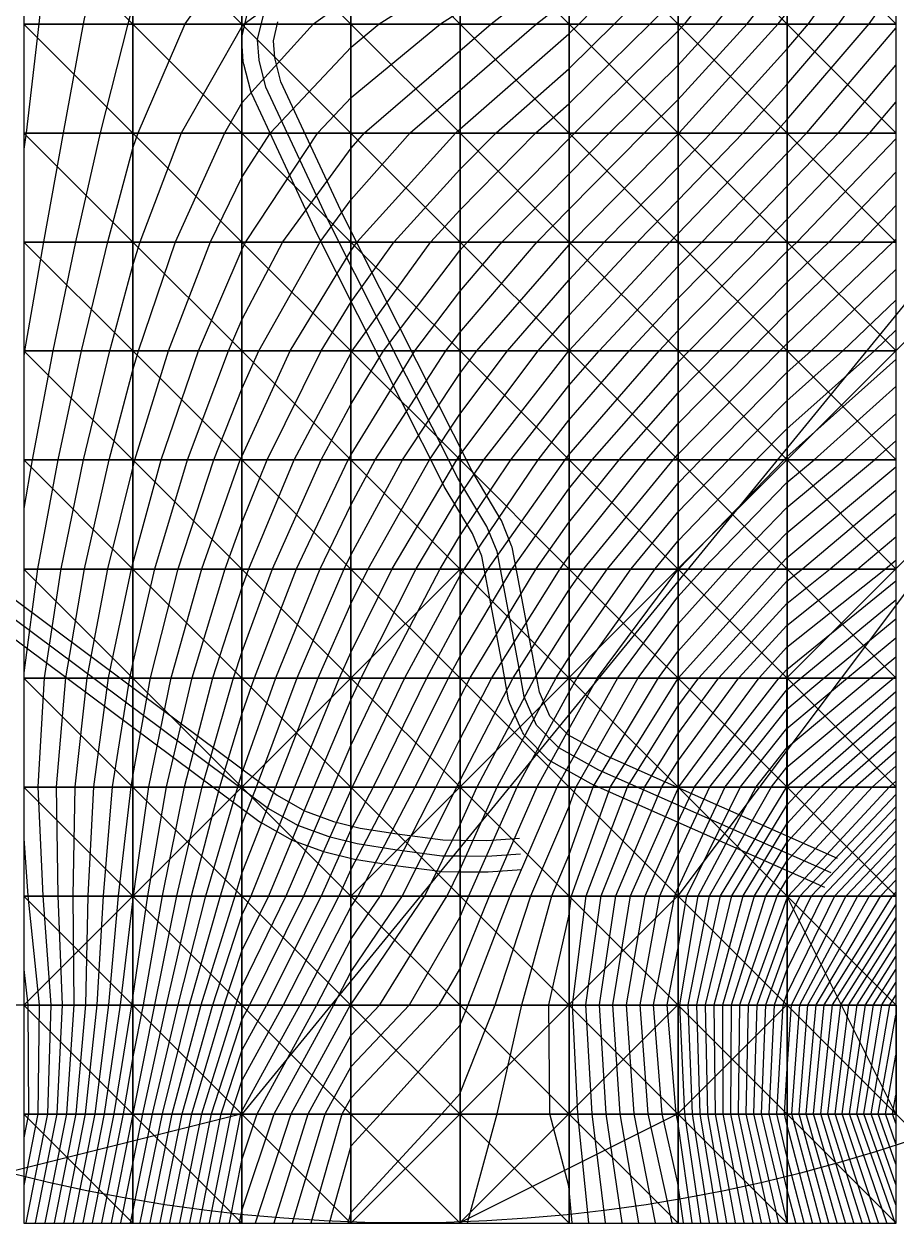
# Model space of a CAD drawing. Header units: metres. Extents: x -746 to 502, y -636 to 300.
# Drawn here: x -72.4 to 93.1, y -300 to -72.4 of the extents above; entities that cross this region are included whole.
import ezdxf

# ---------------------------------------------------------------- set-up
doc = ezdxf.new("R2010")
doc.units = ezdxf.units.M
for name, color, linetype in [('TOPO_AOI', 6, 'Continuous'), ('TOPO_CONT_MAJR', 7, 'Continuous'), ('TOPO_CONT_MINR', 249, 'Continuous'), ('TOPO_ELEV', 9, 'Continuous'), ('TOPO_HYDR_BASN', 140, 'Continuous'), ('TOPO_HYDR_STRM', 5, 'Continuous'), ('TOPO_ROAD', 3, 'Continuous')]:
    doc.layers.add(name, color=color, linetype=linetype)

msp = doc.modelspace()

# ---------------------------------------------------------------- linework, layer by layer
at = {"layer": 'TIN_SURFACE', "color": 252}
for points in [[(-72.42, -72.42, 609.66), (-51.73, -72.42, 612.11), (-72.42, -51.73, 609.53)], [(-51.73, -72.42, 612.11), (-51.73, -51.73, 611.49), (-72.42, -51.73, 609.53)], [(-51.73, -72.42, 612.11), (-31.04, -72.42, 613.97), (-51.73, -51.73, 611.49)], [(-31.04, -72.42, 613.97), (-31.04, -51.73, 612.65), (-51.73, -51.73, 611.49)], [(-31.04, -72.42, 613.97), (-10.35, -72.42, 615.54), (-31.04, -51.73, 612.65)], [(-10.35, -72.42, 615.54), (-10.35, -51.73, 613.39), (-31.04, -51.73, 612.65)], [(-10.35, -72.42, 615.54), (10.35, -72.42, 617.32), (-10.35, -51.73, 613.39)], [(10.35, -72.42, 617.32), (10.35, -51.73, 614.51), (-10.35, -51.73, 613.39)], [(10.35, -72.42, 617.32), (31.04, -72.42, 619.71), (10.35, -51.73, 614.51)], [(31.04, -72.42, 619.71), (31.04, -51.73, 616.65), (10.35, -51.73, 614.51)], [(31.04, -72.42, 619.71), (51.73, -72.42, 622.79), (31.04, -51.73, 616.65)], [(51.73, -72.42, 622.79), (51.73, -51.73, 619.79), (31.04, -51.73, 616.65)], [(51.73, -72.42, 622.79), (72.42, -72.42, 626.28), (51.73, -51.73, 619.79)], [(72.42, -72.42, 626.28), (72.42, -51.73, 623.51), (51.73, -51.73, 619.79)], [(72.42, -72.42, 626.28), (93.11, -72.42, 629.89), (72.42, -51.73, 623.51)], [(93.11, -72.42, 629.89), (93.11, -51.73, 627.32), (72.42, -51.73, 623.51)], [(-72.42, -93.11, 609.94), (-51.73, -93.11, 612.88), (-72.42, -72.42, 609.66)], [(-51.73, -93.11, 612.88), (-51.73, -72.42, 612.11), (-72.42, -72.42, 609.66)], [(-51.73, -93.11, 612.88), (-31.04, -93.11, 615.4), (-51.73, -72.42, 612.11)], [(-31.04, -93.11, 615.4), (-31.04, -72.42, 613.97), (-51.73, -72.42, 612.11)], [(-31.04, -93.11, 615.4), (-10.35, -93.11, 617.7), (-31.04, -72.42, 613.97)], [(-10.35, -93.11, 617.7), (-10.35, -72.42, 615.54), (-31.04, -72.42, 613.97)], [(-10.35, -93.11, 617.7), (10.35, -93.11, 620.09), (-10.35, -72.42, 615.54)], [(10.35, -93.11, 620.09), (10.35, -72.42, 617.32), (-10.35, -72.42, 615.54)], [(10.35, -93.11, 620.09), (31.04, -93.11, 622.83), (10.35, -72.42, 617.32)], [(31.04, -93.11, 622.83), (31.04, -72.42, 619.71), (10.35, -72.42, 617.32)], [(31.04, -93.11, 622.83), (51.73, -93.11, 625.97), (31.04, -72.42, 619.71)], [(51.73, -93.11, 625.97), (51.73, -72.42, 622.79), (31.04, -72.42, 619.71)], [(51.73, -93.11, 625.97), (72.42, -93.11, 629.37), (51.73, -72.42, 622.79)], [(72.42, -93.11, 629.37), (72.42, -72.42, 626.28), (51.73, -72.42, 622.79)], [(72.42, -93.11, 629.37), (93.11, -93.11, 632.83), (72.42, -72.42, 626.28)], [(93.11, -93.11, 632.83), (93.11, -72.42, 629.89), (72.42, -72.42, 626.28)], [(-72.42, -113.8, 610.38), (-51.73, -113.8, 613.79), (-72.42, -93.11, 609.94)], [(-51.73, -113.8, 613.79), (-51.73, -93.11, 612.88), (-72.42, -93.11, 609.94)], [(-51.73, -113.8, 613.79), (-31.04, -113.8, 616.9), (-51.73, -93.11, 612.88)], [(-31.04, -113.8, 616.9), (-31.04, -93.11, 615.4), (-51.73, -93.11, 612.88)], [(-31.04, -113.8, 616.9), (-10.35, -113.8, 619.83), (-31.04, -93.11, 615.4)], [(-10.35, -113.8, 619.83), (-10.35, -93.11, 617.7), (-31.04, -93.11, 615.4)], [(-10.35, -113.8, 619.83), (10.35, -113.8, 622.79), (-10.35, -93.11, 617.7)], [(10.35, -113.8, 622.79), (10.35, -93.11, 620.09), (-10.35, -93.11, 617.7)], [(10.35, -113.8, 622.79), (31.04, -113.8, 625.91), (10.35, -93.11, 620.09)], [(31.04, -113.8, 625.91), (31.04, -93.11, 622.83), (10.35, -93.11, 620.09)], [(31.04, -113.8, 625.91), (51.73, -113.8, 629.24), (31.04, -93.11, 622.83)], [(51.73, -113.8, 629.24), (51.73, -93.11, 625.97), (31.04, -93.11, 622.83)], [(51.73, -113.8, 629.24), (72.42, -113.8, 632.68), (51.73, -93.11, 625.97)], [(72.42, -113.8, 632.68), (72.42, -93.11, 629.37), (51.73, -93.11, 625.97)], [(72.42, -113.8, 632.68), (93.11, -113.8, 636.09), (72.42, -93.11, 629.37)], [(93.11, -113.8, 636.09), (93.11, -93.11, 632.83), (72.42, -93.11, 629.37)], [(-72.42, -134.49, 610.97), (-51.73, -134.49, 614.82), (-72.42, -113.8, 610.38)], [(-51.73, -134.49, 614.82), (-51.73, -113.8, 613.79), (-72.42, -113.8, 610.38)], [(-51.73, -134.49, 614.82), (-31.04, -134.49, 618.45), (-51.73, -113.8, 613.79)], [(-31.04, -134.49, 618.45), (-31.04, -113.8, 616.9), (-51.73, -113.8, 613.79)], [(-31.04, -134.49, 618.45), (-10.35, -134.49, 621.96), (-31.04, -113.8, 616.9)], [(-10.35, -134.49, 621.96), (-10.35, -113.8, 619.83), (-31.04, -113.8, 616.9)], [(-10.35, -134.49, 621.96), (10.35, -134.49, 625.45), (-10.35, -113.8, 619.83)], [(10.35, -134.49, 625.45), (10.35, -113.8, 622.79), (-10.35, -113.8, 619.83)], [(10.35, -134.49, 625.45), (31.04, -134.49, 629), (10.35, -113.8, 622.79)], [(31.04, -134.49, 629), (31.04, -113.8, 625.91), (10.35, -113.8, 622.79)], [(31.04, -134.49, 629), (51.73, -134.49, 632.62), (31.04, -113.8, 625.91)], [(51.73, -134.49, 632.62), (51.73, -113.8, 629.24), (31.04, -113.8, 625.91)], [(51.73, -134.49, 632.62), (72.42, -134.49, 636.23), (51.73, -113.8, 629.24)], [(72.42, -134.49, 636.23), (72.42, -113.8, 632.68), (51.73, -113.8, 629.24)], [(72.42, -134.49, 636.23), (93.11, -134.49, 639.68), (72.42, -113.8, 632.68)], [(93.11, -134.49, 639.68), (93.11, -113.8, 636.09), (72.42, -113.8, 632.68)], [(-72.42, -155.18, 611.67), (-51.73, -155.18, 615.93), (-72.42, -134.49, 610.97)], [(-51.73, -155.18, 615.93), (-51.73, -134.49, 614.82), (-72.42, -134.49, 610.97)], [(-51.73, -155.18, 615.93), (-31.04, -155.18, 620.06), (-51.73, -134.49, 614.82)], [(-31.04, -155.18, 620.06), (-31.04, -134.49, 618.45), (-51.73, -134.49, 614.82)], [(-31.04, -155.18, 620.06), (-10.35, -155.18, 624.11), (-31.04, -134.49, 618.45)], [(-10.35, -155.18, 624.11), (-10.35, -134.49, 621.96), (-31.04, -134.49, 618.45)], [(-10.35, -155.18, 624.11), (10.35, -155.18, 628.12), (-10.35, -134.49, 621.96)], [(10.35, -155.18, 628.12), (10.35, -134.49, 625.45), (-10.35, -134.49, 621.96)], [(10.35, -155.18, 628.12), (31.04, -155.18, 632.15), (10.35, -134.49, 625.45)], [(31.04, -155.18, 632.15), (31.04, -134.49, 629), (10.35, -134.49, 625.45)], [(31.04, -155.18, 632.15), (51.73, -155.18, 636.18), (31.04, -134.49, 629)], [(51.73, -155.18, 636.18), (51.73, -134.49, 632.62), (31.04, -134.49, 629)], [(51.73, -155.18, 636.18), (72.42, -155.18, 640.11), (51.73, -134.49, 632.62)], [(72.42, -155.18, 640.11), (72.42, -134.49, 636.23), (51.73, -134.49, 632.62)], [(72.42, -155.18, 640.11), (93.11, -155.18, 643.71), (72.42, -134.49, 636.23)], [(93.11, -155.18, 643.71), (93.11, -134.49, 639.68), (72.42, -134.49, 636.23)], [(-72.42, -175.88, 612.41), (-51.73, -175.88, 617.07), (-72.42, -155.18, 611.67)], [(-51.73, -175.88, 617.07), (-51.73, -155.18, 615.93), (-72.42, -155.18, 611.67)], [(-51.73, -175.88, 617.07), (-31.04, -175.88, 621.71), (-51.73, -155.18, 615.93)], [(-31.04, -175.88, 621.71), (-31.04, -155.18, 620.06), (-51.73, -155.18, 615.93)], [(-31.04, -175.88, 621.71), (-10.35, -175.88, 626.29), (-31.04, -155.18, 620.06)], [(-10.35, -175.88, 626.29), (-10.35, -155.18, 624.11), (-31.04, -155.18, 620.06)], [(-10.35, -175.88, 626.29), (10.35, -175.88, 630.82), (-10.35, -155.18, 624.11)], [(10.35, -175.88, 630.82), (10.35, -155.18, 628.12), (-10.35, -155.18, 624.11)], [(10.35, -175.88, 630.82), (31.04, -175.88, 635.37), (10.35, -155.18, 628.12)], [(31.04, -175.88, 635.37), (31.04, -155.18, 632.15), (10.35, -155.18, 628.12)], [(31.04, -175.88, 635.37), (51.73, -175.88, 639.97), (31.04, -155.18, 632.15)], [(51.73, -175.88, 639.97), (51.73, -155.18, 636.18), (31.04, -155.18, 632.15)], [(51.73, -175.88, 639.97), (72.42, -175.88, 644.44), (51.73, -155.18, 636.18)], [(72.42, -175.88, 644.44), (72.42, -155.18, 640.11), (51.73, -155.18, 636.18)], [(72.42, -175.88, 644.44), (93.11, -175.88, 648.38), (72.42, -155.18, 640.11)], [(93.11, -175.88, 648.38), (93.11, -155.18, 643.71), (72.42, -155.18, 640.11)], [(-72.42, -196.57, 613.03), (-51.73, -196.57, 618.15), (-72.42, -175.88, 612.41)], [(-51.73, -196.57, 618.15), (-51.73, -175.88, 617.07), (-72.42, -175.88, 612.41)], [(-51.73, -196.57, 618.15), (-31.04, -196.57, 623.41), (-51.73, -175.88, 617.07)], [(-31.04, -196.57, 623.41), (-31.04, -175.88, 621.71), (-51.73, -175.88, 617.07)], [(-31.04, -196.57, 623.41), (-10.35, -196.57, 628.54), (-31.04, -175.88, 621.71)], [(-10.35, -196.57, 628.54), (-10.35, -175.88, 626.29), (-31.04, -175.88, 621.71)], [(-10.35, -196.57, 628.54), (10.35, -196.57, 633.52), (-10.35, -175.88, 626.29)], [(10.35, -196.57, 633.52), (10.35, -175.88, 630.82), (-10.35, -175.88, 626.29)], [(10.35, -196.57, 633.52), (31.04, -196.57, 638.6), (10.35, -175.88, 630.82)], [(31.04, -196.57, 638.6), (31.04, -175.88, 635.37), (10.35, -175.88, 630.82)], [(31.04, -196.57, 638.6), (51.73, -196.57, 643.97), (31.04, -175.88, 635.37)], [(51.73, -196.57, 643.97), (51.73, -175.88, 639.97), (31.04, -175.88, 635.37)], [(51.73, -196.57, 643.97), (72.42, -196.57, 649.39), (51.73, -175.88, 639.97)], [(72.42, -196.57, 649.39), (72.42, -175.88, 644.44), (51.73, -175.88, 639.97)], [(72.42, -196.57, 649.39), (93.11, -196.57, 654.1), (72.42, -175.88, 644.44)], [(93.11, -196.57, 654.1), (93.11, -175.88, 648.38), (72.42, -175.88, 644.44)], [(-72.42, -217.26, 613.24), (-51.73, -217.26, 619.11), (-72.42, -196.57, 613.03)], [(-51.73, -217.26, 619.11), (-51.73, -196.57, 618.15), (-72.42, -196.57, 613.03)], [(-51.73, -217.26, 619.11), (-31.04, -217.26, 625.24), (-51.73, -196.57, 618.15)], [(-31.04, -217.26, 625.24), (-31.04, -196.57, 623.41), (-51.73, -196.57, 618.15)], [(-31.04, -217.26, 625.24), (-10.35, -217.26, 630.93), (-31.04, -196.57, 623.41)], [(-10.35, -217.26, 630.93), (-10.35, -196.57, 628.54), (-31.04, -196.57, 623.41)], [(-10.35, -217.26, 630.93), (10.35, -217.26, 636.15), (-10.35, -196.57, 628.54)], [(10.35, -217.26, 636.15), (10.35, -196.57, 633.52), (-10.35, -196.57, 628.54)], [(10.35, -217.26, 636.15), (31.04, -217.26, 641.58), (10.35, -196.57, 633.52)], [(31.04, -217.26, 641.58), (31.04, -196.57, 638.6), (10.35, -196.57, 633.52)], [(31.04, -217.26, 641.58), (51.73, -217.26, 647.94), (31.04, -196.57, 638.6)], [(51.73, -217.26, 647.94), (51.73, -196.57, 643.97), (31.04, -196.57, 638.6)], [(51.73, -217.26, 647.94), (72.42, -217.26, 655.01), (51.73, -196.57, 643.97)], [(72.42, -217.26, 655.01), (72.42, -196.57, 649.39), (51.73, -196.57, 643.97)], [(72.42, -217.26, 655.01), (93.11, -217.26, 661.38), (72.42, -196.57, 649.39)], [(93.11, -217.26, 661.38), (93.11, -196.57, 654.1), (72.42, -196.57, 649.39)], [(-72.42, -237.95, 612.73), (-51.73, -237.95, 619.97), (-72.42, -217.26, 613.24)], [(-51.73, -237.95, 619.97), (-51.73, -217.26, 619.11), (-72.42, -217.26, 613.24)], [(-51.73, -237.95, 619.97), (-31.04, -237.95, 627.48), (-51.73, -217.26, 619.11)], [(-31.04, -237.95, 627.48), (-31.04, -217.26, 625.24), (-51.73, -217.26, 619.11)], [(-31.04, -237.95, 627.48), (-10.35, -237.95, 633.68), (-31.04, -217.26, 625.24)], [(-10.35, -237.95, 633.68), (-10.35, -217.26, 630.93), (-31.04, -217.26, 625.24)], [(-10.35, -237.95, 633.68), (10.35, -237.95, 638.58), (-10.35, -217.26, 630.93)], [(10.35, -237.95, 638.58), (10.35, -217.26, 636.15), (-10.35, -217.26, 630.93)], [(10.35, -237.95, 638.58), (31.04, -237.95, 643.83), (10.35, -217.26, 636.15)], [(31.04, -237.95, 643.83), (31.04, -217.26, 641.58), (10.35, -217.26, 636.15)], [(31.04, -237.95, 643.83), (51.73, -237.95, 651.22), (31.04, -217.26, 641.58)], [(51.73, -237.95, 651.22), (51.73, -217.26, 647.94), (31.04, -217.26, 641.58)], [(51.73, -237.95, 651.22), (72.42, -237.95, 660.88), (51.73, -217.26, 647.94)], [(72.42, -237.95, 660.88), (72.42, -217.26, 655.01), (51.73, -217.26, 647.94)], [(72.42, -237.95, 660.88), (93.11, -237.95, 670.3), (72.42, -217.26, 655.01)], [(93.11, -237.95, 670.3), (93.11, -217.26, 661.38), (72.42, -217.26, 655.01)], [(-72.42, -258.64, 611.65), (-51.73, -258.64, 621.1), (-72.42, -237.95, 612.73)], [(-51.73, -258.64, 621.1), (-51.73, -237.95, 619.97), (-72.42, -237.95, 612.73)], [(-51.73, -258.64, 621.1), (-31.04, -258.64, 630.53), (-51.73, -237.95, 619.97)], [(-31.04, -258.64, 630.53), (-31.04, -237.95, 627.48), (-51.73, -237.95, 619.97)], [(-31.04, -258.64, 630.53), (-10.35, -258.64, 637.03), (-31.04, -237.95, 627.48)], [(-10.35, -258.64, 637.03), (-10.35, -237.95, 633.68), (-31.04, -237.95, 627.48)], [(-10.35, -258.64, 637.03), (10.35, -258.64, 640.7), (-10.35, -237.95, 633.68)], [(10.35, -258.64, 640.7), (10.35, -237.95, 638.58), (-10.35, -237.95, 633.68)], [(10.35, -258.64, 640.7), (31.04, -258.64, 644.75), (10.35, -237.95, 638.58)], [(31.04, -258.64, 644.75), (31.04, -237.95, 643.83), (10.35, -237.95, 638.58)], [(31.04, -258.64, 644.75), (51.73, -258.64, 652.81), (31.04, -237.95, 643.83)], [(51.73, -258.64, 652.81), (51.73, -237.95, 651.22), (31.04, -237.95, 643.83)], [(51.73, -258.64, 652.81), (72.42, -258.64, 665.46), (51.73, -237.95, 651.22)], [(72.42, -258.64, 665.46), (72.42, -237.95, 660.88), (51.73, -237.95, 651.22)], [(72.42, -258.64, 665.46), (93.11, -258.64, 678.74), (72.42, -237.95, 660.88)], [(93.11, -258.64, 678.74), (93.11, -237.95, 670.3), (72.42, -237.95, 660.88)], [(-72.42, -279.33, 611.5), (-51.73, -279.33, 622.99), (-72.42, -258.64, 611.65)], [(-51.73, -279.33, 622.99), (-51.73, -258.64, 621.1), (-72.42, -258.64, 611.65)], [(-51.73, -279.33, 622.99), (-31.04, -279.33, 634.11), (-51.73, -258.64, 621.1)], [(-31.04, -279.33, 634.11), (-31.04, -258.64, 630.53), (-51.73, -258.64, 621.1)], [(-31.04, -279.33, 634.11), (-10.35, -279.33, 640.52), (-31.04, -258.64, 630.53)], [(-10.35, -279.33, 640.52), (-10.35, -258.64, 637.03), (-31.04, -258.64, 630.53)], [(-10.35, -279.33, 640.52), (10.35, -279.33, 642.3), (-10.35, -258.64, 637.03)], [(10.35, -279.33, 642.3), (10.35, -258.64, 640.7), (-10.35, -258.64, 637.03)], [(10.35, -279.33, 642.3), (31.04, -279.33, 644.36), (10.35, -258.64, 640.7)], [(31.04, -279.33, 644.36), (31.04, -258.64, 644.75), (10.35, -258.64, 640.7)], [(31.04, -279.33, 644.36), (51.73, -279.33, 652.13), (31.04, -258.64, 644.75)], [(51.73, -279.33, 652.13), (51.73, -258.64, 652.81), (31.04, -258.64, 644.75)], [(51.73, -279.33, 652.13), (72.42, -279.33, 666.32), (51.73, -258.64, 652.81)], [(72.42, -279.33, 666.32), (72.42, -258.64, 665.46), (51.73, -258.64, 652.81)], [(72.42, -279.33, 666.32), (93.11, -279.33, 681.47), (72.42, -258.64, 665.46)], [(93.11, -279.33, 681.47), (93.11, -258.64, 678.74), (72.42, -258.64, 665.46)], [(-72.42, -300.02, 613.78), (-51.73, -300.02, 625.26), (-72.42, -279.33, 611.5)], [(-51.73, -300.02, 625.26), (-51.73, -279.33, 622.99), (-72.42, -279.33, 611.5)], [(-51.73, -300.02, 625.26), (-31.04, -300.02, 636.26), (-51.73, -279.33, 622.99)], [(-31.04, -300.02, 636.26), (-31.04, -279.33, 634.11), (-51.73, -279.33, 622.99)], [(-31.04, -300.02, 636.26), (-10.35, -300.02, 642.16), (-31.04, -279.33, 634.11)], [(-10.35, -300.02, 642.16), (-10.35, -279.33, 640.52), (-31.04, -279.33, 634.11)], [(-10.35, -300.02, 642.16), (10.35, -300.02, 642.94), (-10.35, -279.33, 640.52)], [(10.35, -300.02, 642.94), (10.35, -279.33, 642.3), (-10.35, -279.33, 640.52)], [(10.35, -300.02, 642.94), (31.04, -300.02, 643.82), (10.35, -279.33, 642.3)], [(31.04, -300.02, 643.82), (31.04, -279.33, 644.36), (10.35, -279.33, 642.3)], [(31.04, -300.02, 643.82), (51.73, -300.02, 650.35), (31.04, -279.33, 644.36)], [(51.73, -300.02, 650.35), (51.73, -279.33, 652.13), (31.04, -279.33, 644.36)], [(51.73, -300.02, 650.35), (72.42, -300.02, 662.92), (51.73, -279.33, 652.13)], [(72.42, -300.02, 662.92), (72.42, -279.33, 666.32), (51.73, -279.33, 652.13)], [(72.42, -300.02, 662.92), (93.11, -300.02, 676.11), (72.42, -279.33, 666.32)], [(93.11, -300.02, 676.11), (93.11, -279.33, 681.47), (72.42, -279.33, 666.32)]]:
    msp.add_3dface(points, dxfattribs=at)
at = {"layer": 'TOPO_AOI', "color": 6}
msp.add_circle((0, 0), 300, dxfattribs=at)
at = {"layer": 'TOPO_CONT_MAJR', "color": 7, "lineweight": 30}
for points, elevation in [([(-69.53, -72.41), (-67.43, -51.72)], 610), ([(32.96, -72.41), (51.72, -53.15)], 620), ([(64.82, -72.41), (72.41, -62.85)], 625), ([(-17.46, -72.41), (-10.34, -67.22)], 615), ([(-71.96, -93.1), (-69.53, -72.41)], 610), ([(-31.03, -87.31), (-17.46, -72.41)], 615), ([(31.03, -74.31), (32.96, -72.41)], 620), ([(51.72, -86.81), (64.82, -72.41)], 625), ([(10.34, -92.4), (31.03, -74.31)], 620), ([(76.17, -93.1), (93.1, -73.2)], 630), ([(-34.32, -93.1), (-31.03, -87.31)], 615), ([(45.34, -93.1), (51.72, -86.81)], 625), ([(-72.41, -96.15), (-71.96, -93.1)], 610), ([(-43.67, -113.79), (-34.32, -93.1)], 615), ([(-9.18, -113.79), (9.53, -93.1)], 620), ([(9.53, -93.1), (10.34, -92.4)], 620), ([(31.03, -107.66), (45.34, -93.1)], 625), ([(72.41, -97.03), (76.17, -93.1)], 630), ([(56.29, -113.79), (72.41, -97.03)], 630), ([(86.49, -113.79), (93.1, -106.89)], 635), ([(24.98, -113.79), (31.03, -107.66)], 625), ([(-51.72, -137.88), (-50.69, -134.48), (-43.67, -113.79)], 615), ([(-10.34, -115.41), (-9.18, -113.79)], 620), ([(10.34, -130.99), (24.98, -113.79)], 625), ([(51.72, -118.43), (56.29, -113.79)], 630), ([(72.41, -127.29), (86.49, -113.79)], 635), ([(-31.03, -154.36), (-21.91, -134.48), (-10.34, -115.41)], 620), ([(31.03, -141.06), (36.74, -134.48), (51.72, -118.43)], 630), ([(51.72, -148.29), (65.34, -134.48), (72.41, -127.29)], 635), ([(-10.34, -163.62), (-5.74, -155.17), (7.68, -134.48), (10.34, -130.99)], 625), ([(72.41, -154.61), (93.1, -136.12)], 640), ([(-60.91, -175.86), (-56.23, -155.17), (-51.72, -137.88)], 615), ([(10.34, -169.6), (20.01, -155.17), (31.03, -141.06)], 630), ([(31.03, -173.49), (45.66, -155.17), (51.72, -148.29)], 635), ([(-38.67, -175.86), (-31.35, -155.17), (-31.03, -154.36)], 620), ([(51.86, -175.86), (71.85, -155.17), (72.41, -154.61)], 640), ([(75.36, -175.86), (93.1, -160.89)], 645), ([(-16.19, -175.86), (-10.34, -163.62)], 625), ([(6.61, -175.86), (10.34, -169.6)], 630), ([(29.35, -175.86), (31.03, -173.49)], 635), ([(-65.92, -237.93), (-66.22, -217.24), (-64.46, -196.55), (-60.91, -175.86)], 615), ([(-51.64, -237.93), (-48.71, -217.24), (-44.46, -196.55), (-38.67, -175.86)], 620), ([(-31.03, -214.52), (-24.62, -196.55), (-16.19, -175.86)], 625), ([(-10.34, -209.22), (-4.27, -196.55), (6.61, -175.86)], 630), ([(10.34, -208.21), (16.37, -196.55), (29.35, -175.86)], 635), ([(31.03, -206.26), (36.43, -196.55), (51.72, -176.01)], 640), ([(51.72, -176.01), (51.86, -175.86)], 640), ([(72.41, -178.21), (75.36, -175.86)], 645), ([(51.72, -201.93), (55.66, -196.55), (72.41, -178.21)], 645), ([(72.41, -198.79), (75.09, -196.55), (93.1, -181.71)], 650), ([(51.72, -230.23), (57.76, -217.24), (72.41, -198.79)], 650), ([(72.41, -217.19), (93.1, -199.11)], 655), ([(34.31, -237.93), (42.16, -217.24), (51.72, -201.93)], 645), ([(15.93, -237.93), (25.01, -217.24), (31.03, -206.26)], 640), ([(-22.62, -237.93), (-13.72, -217.24), (-10.34, -209.22)], 630), ([(-4.76, -237.93), (5.8, -217.24), (10.34, -208.21)], 635), ([(72.41, -234.84), (88.61, -217.24), (93.1, -213.31)], 660), ([(-37.87, -237.93), (-31.85, -217.24), (-31.03, -214.52)], 625), ([(59.82, -237.93), (72.37, -217.24), (72.41, -217.19)], 655), ([(81.47, -237.93), (93.1, -225.63)], 665), ([(48.3, -237.93), (51.72, -230.23)], 650), ([(70.54, -237.93), (72.41, -234.84)], 660), ([(-70.22, -300), (-66.11, -279.31), (-65.08, -258.62), (-65.92, -237.93)], 615), ([(-61.21, -300), (-57.11, -279.31), (-54.12, -258.62), (-51.72, -238.46)], 620), ([(-51.72, -238.46), (-51.64, -237.93)], 620), ([(-51.72, -297.6), (-47.99, -279.31), (-43.16, -258.62), (-37.87, -237.93)], 625), ([(-31.03, -255.04), (-22.62, -237.93)], 630), ([(-10.34, -246.1), (-4.76, -237.93)], 635), ([(10.34, -251.81), (15.93, -237.93)], 640), ([(34.78, -300), (32.74, -279.31), (31.68, -258.62), (34.31, -237.93)], 645), ([(50.61, -300), (46.06, -279.31), (44.52, -258.62), (48.3, -237.93)], 650), ([(59.37, -300), (55.92, -279.31), (55.31, -258.62), (59.82, -237.93)], 655), ([(67.6, -300), (63.21, -279.31), (63.49, -258.62), (70.54, -237.93)], 660), ([(72.41, -256.56), (81.47, -237.93)], 665), ([(83.51, -300), (77.44, -279.31), (79.49, -258.62), (92.44, -237.93)], 670), ([(92.44, -237.93), (93.1, -237.23)], 670), ([(-31.03, -287.86), (-28.17, -279.31), (-16.8, -258.62), (-10.34, -246.1)], 635), ([(91.36, -300), (84.27, -279.31), (87.28, -258.62), (93.1, -249.45)], 675), ([(-10.34, -276.24), (6.42, -258.62), (10.34, -251.81)], 640), ([(-42.81, -300), (-38.68, -279.31), (-32.19, -258.62), (-31.03, -255.04)], 630), ([(72.41, -287.34), (70.5, -279.31), (71.67, -258.62), (72.41, -256.56)], 665), ([(93.1, -284.98), (91.1, -279.31), (93.1, -268.17)], 680), ([(-17.93, -300), (-12.02, -279.31), (-10.34, -276.24)], 640), ([(-33.41, -300), (-31.03, -287.86)], 635), ([(75.67, -300), (72.41, -287.34)], 665), ([(-52.2, -300), (-51.72, -297.6)], 625)]:
    msp.add_lwpolyline(points, dxfattribs=dict(at, elevation=elevation))
at = {"layer": 'TOPO_CONT_MINR', "color": 249}
for points, elevation in [([(-61.09, -72.41), (-56.9, -51.72)], 611), ([(52.99, -72.41), (69.59, -51.72)], 623), ([(76.52, -72.41), (91.37, -51.72)], 627), ([(58.9, -72.41), (72.41, -55.4)], 624), ([(-41.83, -72.41), (-31.03, -57.26)], 613), ([(-30.65, -72.41), (-10.34, -57.59)], 614), ([(82.26, -72.41), (93.1, -57.2)], 628), ([(16.23, -72.41), (31.03, -60.86)], 618), ([(39.69, -72.41), (51.72, -60.06)], 621), ([(-4.99, -72.41), (10.34, -62.7)], 616), ([(88, -72.41), (93.1, -65.26)], 629), ([(24.86, -72.41), (31.03, -67.6)], 619), ([(46.43, -72.41), (51.72, -66.98)], 622), ([(-52.66, -72.41), (-51.72, -68.71)], 612), ([(6.65, -72.41), (10.34, -70.07)], 617), ([(70.73, -72.41), (72.41, -70.29)], 626), ([(-64.94, -93.1), (-61.09, -72.41)], 611), ([(-57.92, -93.1), (-52.66, -72.41)], 612), ([(-50.76, -93.1), (-41.83, -72.41)], 613), ([(-31.03, -72.84), (-30.65, -72.41)], 614), ([(-10.34, -76.82), (-4.99, -72.41)], 616), ([(-10.34, -86.39), (6.65, -72.41)], 617), ([(10.34, -77.5), (16.23, -72.41)], 618), ([(10.34, -84.95), (24.86, -72.41)], 619), ([(31.03, -80.95), (39.69, -72.41)], 621), ([(31.03, -87.59), (46.43, -72.41)], 622), ([(51.72, -73.8), (52.99, -72.41)], 623), ([(51.72, -80.31), (58.9, -72.41)], 624), ([(51.92, -93.1), (70.73, -72.41)], 626), ([(72.41, -77.21), (76.52, -72.41)], 627), ([(72.41, -83.91), (82.26, -72.41)], 628), ([(72.41, -90.61), (88, -72.41)], 629), ([(-42.54, -93.1), (-31.03, -72.84)], 614), ([(32.15, -93.1), (51.72, -73.8)], 623), ([(-25.64, -93.1), (-10.34, -76.82)], 616), ([(58, -93.1), (72.41, -77.21)], 627), ([(-7.76, -93.1), (10.34, -77.5)], 618), ([(17.2, -93.1), (31.03, -80.95)], 621), ([(38.75, -93.1), (51.72, -80.31)], 624), ([(82.16, -93.1), (93.1, -80.23)], 631), ([(64.08, -93.1), (72.41, -83.91)], 628), ([(-16.65, -93.1), (-10.34, -86.39)], 617), ([(0.89, -93.1), (10.34, -84.95)], 619), ([(24.76, -93.1), (31.03, -87.59)], 622), ([(88.14, -93.1), (93.1, -87.27)], 632), ([(70.15, -93.1), (72.41, -90.61)], 629), ([(-68.63, -113.79), (-64.94, -93.1)], 611), ([(-62.57, -113.79), (-57.92, -93.1)], 612), ([(-51.72, -95.77), (-50.76, -93.1)], 613), ([(-50.34, -113.79), (-42.54, -93.1)], 614), ([(-31.03, -101.4), (-25.64, -93.1)], 616), ([(-30.3, -113.79), (-16.65, -93.1)], 617), ([(-10.34, -96.01), (-7.76, -93.1)], 618), ([(-10.34, -105.71), (0.89, -93.1)], 619), ([(10.34, -100.06), (17.2, -93.1)], 621), ([(10.34, -107.73), (24.76, -93.1)], 622), ([(31.03, -94.24), (32.15, -93.1)], 623), ([(31.03, -100.95), (38.75, -93.1)], 624), ([(31.57, -113.79), (51.72, -93.31)], 626), ([(51.72, -93.31), (51.92, -93.1)], 626), ([(51.72, -99.63), (58, -93.1)], 627), ([(51.72, -105.95), (64.08, -93.1)], 628), ([(51.72, -112.27), (70.15, -93.1)], 629), ([(72.41, -103.27), (82.16, -93.1)], 631), ([(72.41, -109.52), (88.14, -93.1)], 632), ([(11.74, -113.79), (31.03, -94.24)], 623), ([(74.34, -113.79), (93.1, -94.19)], 633), ([(-56.52, -113.79), (-51.72, -95.77)], 613), ([(-23.26, -113.79), (-10.34, -96.01)], 618), ([(-2.18, -113.79), (10.34, -100.06)], 621), ([(37.79, -113.79), (51.72, -99.63)], 627), ([(-37.01, -113.79), (-31.03, -101.4)], 616), ([(18.36, -113.79), (31.03, -100.95)], 624), ([(80.42, -113.79), (93.1, -100.54)], 634), ([(62.3, -113.79), (72.41, -103.27)], 631), ([(-16.22, -113.79), (-10.34, -105.71)], 619), ([(44.01, -113.79), (51.72, -105.95)], 628), ([(4.82, -113.79), (10.34, -107.73)], 622), ([(68.3, -113.79), (72.41, -109.52)], 632), ([(-72.41, -135.46), (-72.24, -134.48), (-68.63, -113.79)], 611), ([(-72.41, -164.38), (-70.81, -155.17), (-66.86, -134.48), (-62.57, -113.79)], 612), ([(-69.79, -175.86), (-65.95, -155.17), (-61.49, -134.48), (-56.52, -113.79)], 613), ([(-51.72, -118), (-50.34, -113.79)], 614), ([(-51.72, -156.48), (-51.36, -155.17), (-44.99, -134.48), (-37.01, -113.79)], 616), ([(-31.03, -115.17), (-30.3, -113.79)], 617), ([(-31.03, -128.47), (-23.26, -113.79)], 618), ([(-31.03, -141.52), (-27.81, -134.48), (-16.22, -113.79)], 619), ([(-10.34, -125.14), (-2.18, -113.79)], 621), ([(-10.34, -134.86), (-10.11, -134.48), (4.82, -113.79)], 622), ([(10.34, -115.43), (11.74, -113.79)], 623), ([(10.34, -123.21), (18.36, -113.79)], 624), ([(31.03, -114.37), (31.57, -113.79)], 626), ([(31.03, -121.07), (37.79, -113.79)], 627), ([(31.03, -127.78), (44.01, -113.79)], 628), ([(31.03, -134.48), (50.23, -113.79)], 629), ([(50.23, -113.79), (51.72, -112.27)], 629), ([(51.72, -124.55), (62.3, -113.79)], 631), ([(51.72, -130.66), (68.3, -113.79)], 632), ([(72.41, -115.63), (74.34, -113.79)], 633), ([(72.41, -121.46), (80.42, -113.79)], 634), ([(72.41, -133.12), (92.57, -113.79)], 636), ([(92.57, -113.79), (93.1, -113.24)], 636), ([(-51.72, -174.64), (-46.36, -155.17), (-39.3, -134.48), (-31.03, -115.17)], 617), ([(-10.34, -144.5), (-4.18, -134.48), (10.34, -115.43)], 623), ([(10.34, -138.75), (13.56, -134.48), (31.03, -114.37)], 626), ([(51.72, -136.66), (53.87, -134.48), (72.41, -115.63)], 633), ([(-65.35, -175.86), (-61.09, -155.17), (-56.12, -134.48), (-51.72, -118)], 614), ([(72.41, -138.57), (77.01, -134.48), (93.1, -119.05)], 637), ([(10.34, -146.51), (19.38, -134.48), (31.03, -121.07)], 627), ([(51.72, -142.48), (59.61, -134.48), (72.41, -121.46)], 634), ([(-31.03, -166.91), (-26.24, -155.17), (-16.01, -134.48), (-10.34, -125.14)], 621), ([(-10.34, -154.13), (1.75, -134.48), (10.34, -123.21)], 624), ([(31.03, -147.63), (42.45, -134.48), (51.72, -124.55)], 631), ([(72.41, -143.92), (83.01, -134.48), (93.1, -124.81)], 638), ([(-47.57, -175.86), (-41.36, -155.17), (-33.61, -134.48), (-31.03, -128.47)], 618), ([(10.34, -154.26), (25.21, -134.48), (31.03, -127.78)], 628), ([(31.03, -154.21), (48.16, -134.48), (51.72, -130.66)], 632), ([(72.41, -149.26), (89.02, -134.48), (93.1, -130.56)], 639), ([(51.72, -154.11), (71.07, -134.48), (72.41, -133.12)], 636), ([(-29.74, -175.86), (-21.13, -155.17), (-10.34, -134.86)], 622), ([(10.34, -161.93), (14.87, -155.17), (31.03, -134.48), (31.03, -134.48)], 629), ([(-10.34, -173.09), (-0.58, -155.17), (10.34, -138.75)], 626), ([(31.03, -160.65), (35.41, -155.17), (51.72, -136.66)], 633), ([(51.72, -159.63), (56.03, -155.17), (72.41, -138.57)], 637), ([(-43.12, -175.86), (-36.35, -155.17), (-31.03, -141.52)], 619), ([(31.03, -167.07), (40.54, -155.17), (51.72, -142.48)], 634), ([(72.41, -159.44), (77.55, -155.17), (93.1, -141.26)], 641), ([(-25.22, -175.86), (-16.01, -155.17), (-10.34, -144.5)], 623), ([(51.72, -165.1), (61.31, -155.17), (72.41, -143.92)], 638), ([(-7.11, -175.86), (4.58, -155.17), (10.34, -146.51)], 627), ([(11.18, -175.86), (25.15, -155.17), (31.03, -147.63)], 631), ([(72.41, -164.22), (83.29, -155.17), (93.1, -146.4)], 642), ([(51.72, -170.56), (66.58, -155.17), (72.41, -149.26)], 639), ([(72.41, -168.99), (89.04, -155.17), (93.1, -151.53)], 643), ([(-20.7, -175.86), (-10.9, -155.17), (-10.34, -154.13)], 624), ([(-2.54, -175.86), (9.73, -155.17), (10.34, -154.26)], 628), ([(15.72, -175.86), (30.28, -155.17), (31.03, -154.21)], 632), ([(33.87, -175.86), (50.79, -155.17), (51.72, -154.11)], 636), ([(-56.47, -175.86), (-51.72, -156.48)], 616), ([(72.41, -173.77), (93.1, -156.46)], 644), ([(20.26, -175.86), (31.03, -160.65)], 633), ([(38.36, -175.86), (51.72, -159.63)], 637), ([(56.49, -175.86), (72.41, -159.44)], 641), ([(2.04, -175.86), (10.34, -161.93)], 629), ([(42.86, -175.86), (51.72, -165.1)], 638), ([(61.12, -175.86), (72.41, -164.22)], 642), ([(80.61, -175.86), (93.1, -165.32)], 646), ([(-34.21, -175.86), (-31.03, -166.91)], 621), ([(24.81, -175.86), (31.03, -167.07)], 634), ([(47.36, -175.86), (51.72, -170.56)], 639), ([(65.75, -175.86), (72.41, -168.99)], 643), ([(85.85, -175.86), (93.1, -169.74)], 647), ([(-52.02, -175.86), (-51.72, -174.64)], 617), ([(-11.67, -175.86), (-10.34, -173.09)], 626), ([(70.39, -175.86), (72.41, -173.77)], 644), ([(91.1, -175.86), (93.1, -174.17)], 648), ([(-72.41, -195.57), (-69.79, -175.86)], 613), ([(-68.78, -237.93), (-69.75, -217.24), (-68.49, -196.55), (-65.35, -175.86)], 614), ([(-63.07, -237.93), (-62.69, -217.24), (-60.42, -196.55), (-56.47, -175.86)], 616), ([(-60.21, -237.93), (-59.16, -217.24), (-56.38, -196.55), (-52.02, -175.86)], 617), ([(-51.72, -193.63), (-47.57, -175.86)], 618), ([(-51.72, -214.91), (-48.39, -196.55), (-43.12, -175.86)], 619), ([(-48.89, -237.93), (-45.34, -217.24), (-40.52, -196.55), (-34.21, -175.86)], 621), ([(-31.03, -179.35), (-29.74, -175.86)], 622), ([(-31.03, -191.54), (-25.22, -175.86)], 623), ([(-31.03, -203.22), (-28.66, -196.55), (-20.7, -175.86)], 624), ([(-31.03, -224.26), (-28.27, -217.24), (-20.58, -196.55), (-11.67, -175.86)], 626), ([(-10.34, -182.38), (-7.11, -175.86)], 627), ([(-10.34, -191.6), (-2.54, -175.86)], 628), ([(-10.34, -200.56), (-8.42, -196.55), (2.04, -175.86)], 629), ([(-10.34, -217.79), (-10.05, -217.24), (-0.12, -196.55), (10.34, -177.26)], 631), ([(10.34, -177.26), (11.18, -175.86)], 631), ([(10.34, -184.92), (15.72, -175.86)], 632), ([(10.34, -192.57), (20.26, -175.86)], 633), ([(10.34, -200.33), (12.3, -196.55), (24.81, -175.86)], 634), ([(31.03, -179.9), (33.87, -175.86)], 636), ([(31.03, -186.3), (38.36, -175.86)], 637), ([(31.03, -192.71), (42.86, -175.86)], 638), ([(31.03, -199.33), (32.58, -196.55), (47.36, -175.86)], 639), ([(51.72, -181.18), (56.49, -175.86)], 641), ([(51.72, -186.36), (61.12, -175.86)], 642), ([(51.72, -191.54), (65.75, -175.86)], 643), ([(51.72, -196.71), (51.84, -196.55), (70.39, -175.86)], 644), ([(72.41, -182.39), (80.61, -175.86)], 646), ([(72.41, -186.57), (85.85, -175.86)], 647), ([(72.41, -190.74), (91.1, -175.86)], 648), ([(-46.13, -237.93), (-41.97, -217.24), (-36.59, -196.55), (-31.03, -179.35)], 622), ([(72.41, -194.92), (93.1, -178.1)], 649), ([(10.34, -216.08), (20.45, -196.55), (31.03, -179.9)], 636), ([(31.03, -213.19), (40.28, -196.55), (51.72, -181.18)], 641), ([(-31.03, -233.5), (-24.63, -217.24), (-16.55, -196.55), (-10.34, -182.38)], 627), ([(51.72, -207.15), (59.48, -196.55), (72.41, -182.39)], 646), ([(-10.34, -225.32), (-6.09, -217.24), (4.03, -196.55), (10.34, -184.92)], 632), ([(10.34, -224.49), (13.59, -217.24), (24.52, -196.55), (31.03, -186.3)], 637), ([(31.03, -221.07), (32.39, -217.24), (44.14, -196.55), (51.72, -186.36)], 642), ([(51.72, -212.36), (63.29, -196.55), (72.41, -186.57)], 647), ([(72.41, -202.47), (79.49, -196.55), (93.1, -185.33)], 651), ([(51.72, -217.65), (51.91, -217.24), (67.11, -196.55), (72.41, -190.74)], 648), ([(72.41, -206.15), (83.88, -196.55), (93.1, -188.95)], 652), ([(-43.38, -237.93), (-38.59, -217.24), (-32.65, -196.55), (-31.03, -191.54)], 623), ([(-29.29, -237.93), (-20.99, -217.24), (-12.51, -196.55), (-10.34, -191.6)], 628), ([(-10.34, -232.85), (-2.13, -217.24), (8.19, -196.55), (10.34, -192.57)], 633), ([(10.34, -232.99), (17.4, -217.24), (28.59, -196.55), (31.03, -192.71)], 638), ([(31.03, -230.28), (35.65, -217.24), (47.99, -196.55), (51.72, -191.54)], 643), ([(72.41, -209.83), (88.27, -196.55), (93.1, -192.57)], 653), ([(-57.35, -237.93), (-55.63, -217.24), (-52.34, -196.55), (-51.72, -193.63)], 618), ([(51.72, -223.94), (54.84, -217.24), (70.92, -196.55), (72.41, -194.92)], 649), ([(31.51, -237.93), (38.9, -217.24), (51.72, -196.71)], 644), ([(72.41, -213.51), (92.67, -196.55), (93.1, -196.19)], 654), ([(11.99, -237.93), (21.2, -217.24), (31.03, -199.33)], 639), ([(-25.96, -237.93), (-17.36, -217.24), (-10.34, -200.56)], 629), ([(-8.98, -237.93), (1.84, -217.24), (10.34, -200.33)], 634), ([(51.72, -236.52), (60.68, -217.24), (72.41, -202.47)], 651), ([(72.41, -220.72), (75.62, -217.24), (93.1, -201.95)], 656), ([(-40.62, -237.93), (-35.22, -217.24), (-31.03, -203.22)], 624), ([(72.41, -224.25), (78.86, -217.24), (93.1, -204.79)], 657), ([(53.39, -237.93), (63.6, -217.24), (72.41, -206.15)], 652), ([(37.11, -237.93), (45.42, -217.24), (51.72, -207.15)], 646), ([(72.41, -227.78), (82.11, -217.24), (93.1, -207.63)], 658), ([(55.53, -237.93), (66.53, -217.24), (72.41, -209.83)], 653), ([(72.41, -231.31), (85.36, -217.24), (93.1, -210.47)], 659), ([(19.88, -237.93), (28.81, -217.24), (31.03, -213.19)], 641), ([(39.9, -237.93), (48.68, -217.24), (51.72, -212.36)], 647), ([(57.67, -237.93), (69.45, -217.24), (72.41, -213.51)], 654), ([(-54.5, -237.93), (-52.1, -217.24), (-51.72, -214.91)], 619), ([(-0.54, -237.93), (9.76, -217.24), (10.34, -216.08)], 636), ([(72.69, -237.93), (91.85, -217.24), (93.1, -216.15)], 661), ([(-19.28, -237.93), (-10.34, -217.79)], 631), ([(42.7, -237.93), (51.72, -217.65)], 648), ([(61.96, -237.93), (72.41, -220.72)], 656), ([(74.88, -237.93), (93.1, -218.67)], 662), ([(23.82, -237.93), (31.03, -221.07)], 642), ([(77.08, -237.93), (93.1, -220.99)], 663), ([(-35.11, -237.93), (-31.03, -224.26)], 626), ([(-15.94, -237.93), (-10.34, -225.32)], 632), ([(3.67, -237.93), (10.34, -224.49)], 637), ([(45.5, -237.93), (51.72, -223.94)], 649), ([(64.11, -237.93), (72.41, -224.25)], 657), ([(79.27, -237.93), (93.1, -223.31)], 664), ([(-71.64, -237.93), (-72.41, -227.03)], 613), ([(66.25, -237.93), (72.41, -227.78)], 658), ([(83.66, -237.93), (93.1, -227.95)], 666), ([(27.76, -237.93), (31.03, -230.28)], 643), ([(68.39, -237.93), (72.41, -231.31)], 659), ([(85.86, -237.93), (93.1, -230.27)], 667), ([(-32.35, -237.93), (-31.03, -233.5)], 627), ([(-12.6, -237.93), (-10.34, -232.85)], 633), ([(7.89, -237.93), (10.34, -232.99)], 638), ([(88.05, -237.93), (93.1, -232.59)], 668), ([(51.1, -237.93), (51.72, -236.52)], 651), ([(90.25, -237.93), (93.1, -234.91)], 669), ([(-72.41, -292.91), (-69.71, -279.31), (-69.46, -258.62), (-71.64, -237.93)], 613), ([(-72.02, -300), (-67.91, -279.31), (-67.27, -258.62), (-68.78, -237.93)], 614), ([(-68.42, -300), (-64.31, -279.31), (-62.89, -258.62), (-63.07, -237.93)], 616), ([(-66.61, -300), (-62.51, -279.31), (-60.7, -258.62), (-60.21, -237.93)], 617), ([(-64.81, -300), (-60.71, -279.31), (-58.51, -258.62), (-57.35, -237.93)], 618), ([(-63.01, -300), (-58.91, -279.31), (-56.31, -258.62), (-54.5, -237.93)], 619), ([(-51.72, -256.85), (-48.89, -237.93)], 621), ([(-51.72, -268.48), (-49.74, -258.62), (-46.13, -237.93)], 622), ([(-51.72, -279.38), (-51.71, -279.31), (-47.55, -258.62), (-43.38, -237.93)], 623), ([(-51.72, -288.49), (-49.85, -279.31), (-45.35, -258.62), (-40.62, -237.93)], 624), ([(-50.34, -300), (-46.13, -279.31), (-40.97, -258.62), (-35.11, -237.93)], 626), ([(-48.46, -300), (-44.27, -279.31), (-38.77, -258.62), (-32.35, -237.93)], 627), ([(-31.03, -241.47), (-29.29, -237.93)], 628), ([(-31.03, -248.25), (-25.96, -237.93)], 629), ([(-31.03, -261.35), (-29.53, -258.62), (-19.28, -237.93)], 631), ([(-31.03, -267.12), (-26.35, -258.62), (-15.94, -237.93)], 632), ([(-31.03, -272.89), (-23.17, -258.62), (-12.6, -237.93)], 633), ([(-10.34, -239.93), (-8.98, -237.93)], 634), ([(-10.34, -252.28), (-0.54, -237.93)], 636), ([(-10.34, -258.45), (3.67, -237.93)], 637), ([(-10.34, -264.38), (-4.86, -258.62), (7.89, -237.93)], 638), ([(10.34, -242.02), (11.99, -237.93)], 639), ([(10.34, -262.55), (11.89, -258.62), (19.88, -237.93)], 641), ([(10.34, -275.48), (17, -258.62), (23.82, -237.93)], 642), ([(11.79, -300), (17.39, -279.31), (22.1, -258.62), (27.76, -237.93)], 643), ([(31.03, -241.75), (31.51, -237.93)], 644), ([(37.95, -300), (35.4, -279.31), (34.25, -258.62), (37.11, -237.93)], 646), ([(41.11, -300), (38.07, -279.31), (36.81, -258.62), (39.9, -237.93)], 647), ([(44.28, -300), (40.73, -279.31), (39.38, -258.62), (42.7, -237.93)], 648), ([(47.44, -300), (43.4, -279.31), (41.95, -258.62), (45.5, -237.93)], 649), ([(51.72, -292.45), (48.73, -279.31), (47.09, -258.62), (51.1, -237.93)], 651), ([(51.72, -248.07), (53.39, -237.93)], 652), ([(56.08, -300), (53, -279.31), (52.04, -258.62), (55.53, -237.93)], 653), ([(57.73, -300), (54.46, -279.31), (53.68, -258.62), (57.67, -237.93)], 654), ([(61.02, -300), (57.37, -279.31), (56.95, -258.62), (61.96, -237.93)], 656), ([(62.66, -300), (58.83, -279.31), (58.58, -258.62), (64.11, -237.93)], 657), ([(64.31, -300), (60.29, -279.31), (60.22, -258.62), (66.25, -237.93)], 658), ([(65.96, -300), (61.75, -279.31), (61.85, -258.62), (68.39, -237.93)], 659), ([(69.25, -300), (64.66, -279.31), (65.13, -258.62), (72.41, -238.5)], 661), ([(72.41, -238.5), (72.69, -237.93)], 661), ([(72.41, -243.01), (74.88, -237.93)], 662), ([(72.41, -247.53), (77.08, -237.93)], 663), ([(72.41, -252.05), (79.27, -237.93)], 664), ([(72.41, -271.72), (73.26, -258.62), (83.66, -237.93)], 666), ([(78.81, -300), (73.35, -279.31), (74.82, -258.62), (85.86, -237.93)], 667), ([(80.38, -300), (74.71, -279.31), (76.38, -258.62), (88.05, -237.93)], 668), ([(81.95, -300), (76.08, -279.31), (77.93, -258.62), (90.25, -237.93)], 669), ([(-31.03, -278.67), (-19.98, -258.62), (-10.34, -239.93)], 634), ([(85.08, -300), (78.81, -279.31), (81.05, -258.62), (93.1, -239.64)], 671), ([(-46.58, -300), (-42.41, -279.31), (-36.58, -258.62), (-31.03, -241.47)], 628), ([(-10.34, -270.31), (0.78, -258.62), (10.34, -242.02)], 639), ([(31.03, -293.03), (27.41, -279.31), (27.21, -258.62), (31.03, -241.75)], 644), ([(70.89, -300), (66.12, -279.31), (66.76, -258.62), (72.41, -243.01)], 662), ([(86.65, -300), (80.18, -279.31), (82.61, -258.62), (93.1, -242.09)], 672), ([(88.22, -300), (81.54, -279.31), (84.16, -258.62), (93.1, -244.55)], 673), ([(51.72, -280.77), (51.39, -279.31), (49.65, -258.62), (51.72, -248.07)], 652), ([(72.41, -299.54), (67.58, -279.31), (68.4, -258.62), (72.41, -247.53)], 663), ([(89.79, -300), (82.91, -279.31), (85.72, -258.62), (93.1, -247)], 674), ([(-44.7, -300), (-40.55, -279.31), (-34.39, -258.62), (-31.03, -248.25)], 629), ([(-72.41, -283.84), (-71.51, -279.31), (-71.65, -258.62), (-72.41, -251.9)], 612), ([(-31.03, -297.48), (-24.94, -279.31), (-13.62, -258.62), (-10.34, -252.28)], 636), ([(72.41, -293.44), (69.04, -279.31), (70.03, -258.62), (72.41, -252.05)], 664), ([(92.93, -300), (85.64, -279.31), (88.84, -258.62), (93.1, -251.9)], 676), ([(93.1, -296.57), (87, -279.31), (90.39, -258.62), (93.1, -254.35)], 677), ([(-59.41, -300), (-55.31, -279.31), (-51.93, -258.62), (-51.72, -256.85)], 621), ([(93.1, -292.71), (88.37, -279.31), (91.95, -258.62), (93.1, -256.8)], 678), ([(-28.45, -300), (-21.71, -279.31), (-10.43, -258.62), (-10.34, -258.45)], 637), ([(-40.93, -300), (-36.82, -279.31), (-31.03, -261.35)], 631), ([(93.1, -288.85), (89.73, -279.31), (93.1, -260.59)], 679), ([(-10.34, -285.38), (-4.73, -279.31), (10.34, -262.55)], 641), ([(-24.94, -300), (-18.48, -279.31), (-10.34, -264.38)], 638), ([(-57.61, -300), (-53.51, -279.31), (-51.72, -268.48)], 622), ([(-39.05, -300), (-34.96, -279.31), (-31.03, -267.12)], 632), ([(-21.43, -300), (-15.25, -279.31), (-10.34, -270.31)], 639), ([(-37.17, -300), (-33.1, -279.31), (-31.03, -272.89)], 633), ([(72.41, -281.24), (71.95, -279.31), (72.41, -271.72)], 666), ([(-10.34, -297.96), (6.9, -279.31), (10.34, -275.48)], 642), ([(93.1, -281.12), (92.46, -279.31), (93.1, -275.76)], 681), ([(-55.8, -300), (-51.72, -279.38)], 623), ([(-35.29, -300), (-31.24, -279.31), (-31.03, -278.67)], 634), ([(54.43, -300), (51.72, -280.77)], 652), ([(77.24, -300), (72.41, -281.24)], 666), ([(-14.42, -300), (-10.34, -285.38)], 641), ([(-54, -300), (-51.72, -288.49)], 624), ([(31.62, -300), (31.03, -293.03)], 644), ([(52.79, -300), (51.72, -292.45)], 651), ([(74.1, -300), (72.41, -293.44)], 664), ([(-31.53, -300), (-31.03, -297.48)], 636), ([(-10.91, -300), (-10.34, -297.96)], 642), ([(72.53, -300), (72.41, -299.54)], 663)]:
    msp.add_lwpolyline(points, dxfattribs=dict(at, elevation=elevation))
at = {"layer": 'TOPO_ELEV', "color": 9}
msp.add_point((-4.1, -300.02, 573), dxfattribs=at)
at = {"layer": 'TOPO_HYDR_BASN', "color": 140}
for points in [[(-113.79, -300), (-279.31, -279.31), (-279.31, 93.1), (-258.62, 134.48), (-237.93, 175.86), (-196.55, 237.93), (-175.86, 258.62), (-93.1, 279.31), (93.1, 279.31), (134.48, 217.24), (155.17, -31.03), (155.17, -51.72), (-31.03, -279.31), (-113.79, -300)], [(-10.34, -300), (-10.34, -237.93), (72.41, -155.17), (134.48, -93.1), (155.17, -72.41), (175.86, -72.41), (51.72, -237.93), (31.03, -258.62), (-10.34, -300)], [(113.79, -300), (93.1, -279.31), (72.41, -237.93), (72.41, -196.55), (134.48, -134.48), (175.86, -93.1), (196.55, -93.1), (258.62, -134.48), (217.24, -237.93), (175.86, -279.31), (113.79, -300)], [(10.34, -300), (51.72, -258.62), (72.41, -258.62), (51.72, -279.31), (10.34, -300)]]:
    msp.add_lwpolyline(points, close=True, dxfattribs=at)
at = {"layer": 'TOPO_HYDR_STRM', "color": 5}
for points in [[(-113.8, 72.42), (-93.11, 51.73), (-72.42, 31.04), (-51.73, 10.35), (-31.04, 10.35), (-10.35, 10.35), (-10.35, -10.35), (10.35, -31.04), (10.35, -51.73), (10.35, -72.42), (10.35, -93.11), (10.35, -113.8), (10.35, -134.49), (10.35, -155.18), (10.35, -175.88), (-10.35, -196.57), (-31.04, -217.26), (-51.73, -237.95), (-72.42, -258.64), (-93.11, -258.64)], [(72.42, -237.95), (93.11, -258.64), (93.11, -279.33), (113.8, -300.02)]]:
    msp.add_lwpolyline(points, dxfattribs=at)
at = {"layer": 'TOPO_ROAD', "color": 3}
for points, elevation in [([(80.8, -233.57), (36.72, -214.05), (29.1, -209.81), (24.87, -205.49), (22.52, -200.17), (21.36, -193.68), (17.37, -172.58), (15.42, -167.8), (9.94, -158.65), (-14.51, -110.1), (-26.48, -84.4), (-27.79, -79.3), (-28.07, -75.38), (-27.04, -70.98), (-25.41, -67.64), (-24.68, -64.82), (-24.79, -62.76), (-26.39, -58.26), (-44.36, -36.42)], 615.54), ([(-122.77, -149.2), (-26.03, -221.31), (-20.47, -224.51), (-14.55, -226.66), (-9.2, -228), (-2.02, -229.13), (6.89, -230.29), (10.54, -230.33), (15.5, -230.39), (21.85, -229.94)], 624.11)]:
    msp.add_lwpolyline(points, dxfattribs=dict(at, elevation=elevation))
at = {"layer": 'TOPO_ROAD', "color": 251}
for points, elevation in [([(79.59, -236.31), (35.51, -216.79), (35.27, -216.67), (27.65, -212.44), (27.4, -212.28), (27.17, -212.11), (26.96, -211.91), (22.73, -207.59), (22.55, -207.39), (22.39, -207.17), (22.25, -206.95), (22.13, -206.7), (19.78, -201.38), (19.65, -201.04), (19.57, -200.69), (18.41, -194.22), (14.47, -173.44), (12.73, -169.15), (7.37, -160.19), (7.26, -160), (-17.19, -111.45), (-17.23, -111.36), (-29.19, -85.67), (-29.3, -85.41), (-29.38, -85.15), (-30.69, -80.05), (-30.75, -79.79), (-30.78, -79.52), (-31.07, -75.6), (-31.07, -75.29), (-31.05, -74.99), (-31, -74.69), (-29.97, -70.3)], 615.54), ([(82.02, -230.83), (38.06, -211.36), (30.94, -207.4), (27.4, -203.78), (25.41, -199.28), (24.31, -193.15), (24.31, -193.12), (20.31, -172.02), (20.24, -171.73), (20.14, -171.45), (18.2, -166.67), (18.1, -166.46), (17.99, -166.26), (12.57, -157.2), (-11.81, -108.79), (-23.64, -83.39), (-24.82, -78.81), (-25.05, -75.62), (-24.2, -72)], 615.54), ([(-120.98, -146.79), (-24.38, -218.8), (-19.2, -221.78), (-13.68, -223.79), (-8.6, -225.06), (-1.59, -226.16), (7.1, -227.29), (10.57, -227.33), (15.41, -227.38), (21.64, -226.95)], 624.11), ([(-124.56, -151.6), (-27.82, -223.72), (-27.52, -223.91), (-21.96, -227.11), (-21.73, -227.23), (-21.49, -227.33), (-15.58, -229.48), (-15.28, -229.57), (-9.92, -230.91), (-9.66, -230.96), (-2.49, -232.09), (-2.41, -232.1), (6.5, -233.26), (6.86, -233.29), (10.51, -233.33), (15.47, -233.38), (15.71, -233.38), (22.06, -232.93)], 624.11)]:
    msp.add_lwpolyline(points, dxfattribs=dict(at, elevation=elevation))

doc.saveas('drawing.dxf')
